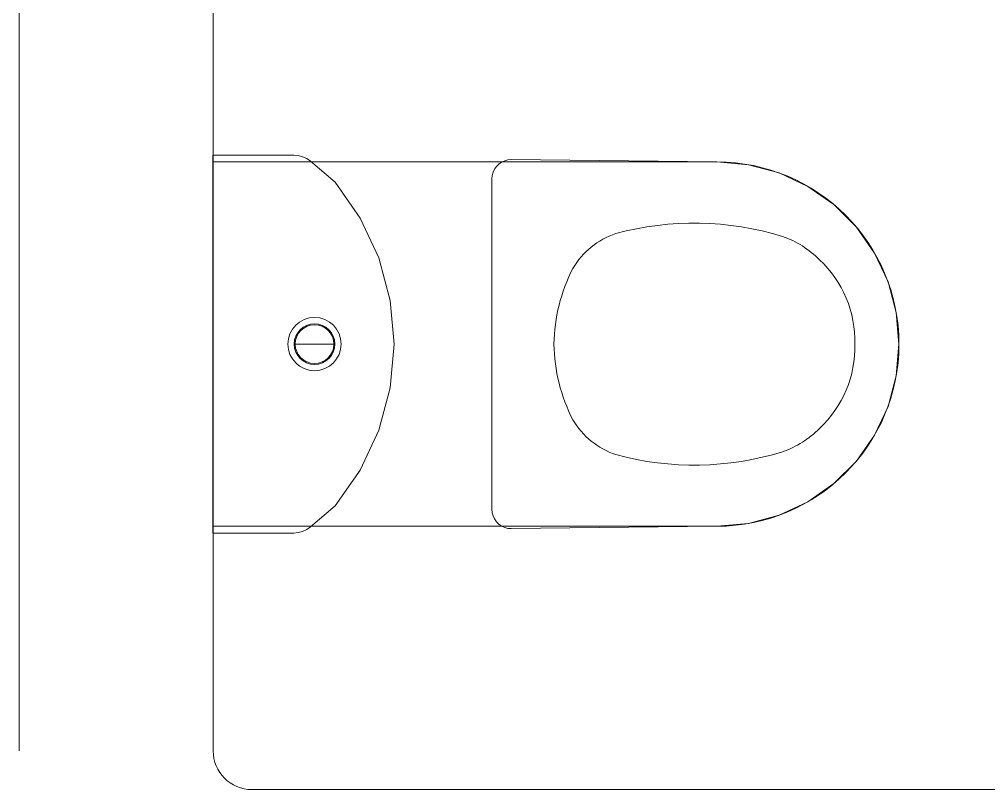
# Model space of a CAD drawing. Header units: metres. Extents: x -25 to 234, y -27 to 52.
# Drawn here: x 102.518 to 103.518, y 45.282 to 46.077 of the extents above; entities that cross this region are included whole.
import ezdxf

# ---------------------------------------------------------------- set-up
doc = ezdxf.new("R2010")
doc.units = ezdxf.units.M
doc.header["$LTSCALE"] = 0.1
doc.header["$MEASUREMENT"] = 0
doc.layers.add('A-WALL', color=7, linetype='Continuous', lineweight=5)
doc.layers.add('baños', color=251, linetype='Continuous', lineweight=0)

# ---------------------------------------------------------------- blocks, each defined once
blk = doc.blocks.new('Caroma_ToiletSuites')
at = {"layer": 'baños'}
for p, q in [((-32.6, 705.1), (-64.3, 696.7)), ((0, 708), (-32.6, 705.1)), ((32.6, 705.1), (0, 708)), ((64.3, 696.7), (32.6, 705.1)), ((-64.3, 696.7), (-94, 682.8)), ((94, 682.8), (64.3, 696.7)), ((-94, 682.8), (-120.8, 664)), ((120.8, 664), (94, 682.8)), ((-120.8, 664), (-144, 640.8)), ((144, 640.8), (120.8, 664)), ((-144, 640.8), (-162.8, 614)), ((162.8, 614), (144, 640.8)), ((-162.8, 614), (-176.7, 584.3)), ((176.7, 584.3), (162.8, 614)), ((-176.7, 584.3), (-185.1, 552.6)), ((185.1, 552.6), (176.7, 584.3)), ((-185.1, 552.6), (-188, 520)), ((188, 520), (185.1, 552.6)), ((-188, 520), (-190.5, 308)), ((-188, 0), (-188, 520)), ((188, 520), (188, 0)), ((190.5, 308), (188, 520)), ((-190.5, 308), (-190.2, 304.5)), ((-190.2, 304.5), (-189.3, 301.2)), ((-189.3, 301.2), (-187.8, 298)), ((187.8, 298), (189.3, 301.2)), ((189.3, 301.2), (190.2, 304.5)), ((190.2, 304.5), (190.5, 308)), ((-187.8, 298), (-185.8, 295.1)), ((-185.8, 295.1), (-183.4, 292.7)), ((-183.4, 292.7), (-180.5, 290.7)), ((-180.5, 290.7), (-177.3, 289.2)), ((177.3, 289.2), (180.5, 290.7)), ((180.5, 290.7), (183.4, 292.7)), ((183.4, 292.7), (185.8, 295.1)), ((185.8, 295.1), (187.8, 298)), ((-177.3, 289.2), (-174, 288.3)), ((-174, 288.3), (-170.5, 288)), ((-170.5, 288), (170.5, 288)), ((170.5, 288), (174, 288.3)), ((174, 288.3), (177.3, 289.2)), ((-45.1, 183.1), (-88.9, 171.3)), ((0, 187), (-45.1, 183.1)), ((45.1, 183.1), (0, 187)), ((88.9, 171.3), (45.1, 183.1)), ((-88.9, 171.3), (-130, 152.2)), ((130, 152.2), (88.9, 171.3)), ((-130, 152.2), (-167.1, 126.2)), ((167.1, 126.2), (130, 152.2)), ((-167.1, 126.2), (-188.7, 100.9)), ((0, 85), (0, 125)), ((188.7, 100.9), (167.1, 126.2)), ((-188.7, 100.9), (-191.4, 97)), ((191.4, 97), (188.7, 100.9)), ((-193.4, 92.7), (-194.6, 88.2)), ((-191.4, 97), (-193.4, 92.7)), ((193.4, 92.7), (191.4, 97)), ((194.6, 88.2), (193.4, 92.7)), ((-194.6, 88.2), (-195, 83.5)), ((-195, 83.5), (-195, 0)), ((195, 83.5), (194.6, 88.2)), ((195, 0), (195, 83.5)), ((-195, 0), (195, 0)), ((188, 0), (-188, 0))]:
    blk.add_line(p, q, dxfattribs=at)
for centre, radius, start, end in [((0, 520), 188, 0, 180), ((-2.7, 547.4), 115.2, 88.6565, 137.0404), ((2.7, 547.4), 115.2, 42.9609, 91.3415), ((-18.8, 556.1), 97.6, 134.3372, 160.9897), ((18.8, 556.1), 97.6, 19.01, 45.6643), ((183, 496.7), 307.9, 162.7713, 195.2143), ((-183, 496.7), 307.9, 344.7852, 17.2286), ((-36.1, 442.4), 82.4, 198.763, 239.3582), ((36.1, 442.4), 82.4, 300.6412, 341.2351), ((2.9, 529.9), 177.9, 242.916, 269.0659), ((-2.9, 529.9), 177.9, 270.9339, 297.0836), ((0, 105), 27.5, 0, 180), ((0, 105), 21, 0, 180), ((0, 105), 20, 0, 180), ((0, 105), 27.5, 180, 0), ((0, 105), 21, 180, 0), ((0, 105), 20, 180, 0)]:
    blk.add_arc(centre, radius, start, end, dxfattribs=at)
blk = doc.blocks.new('PL BASE 1N NASAS 09')
at = {"layer": 'A-WALL'}
for p, q in [((-107.6811, -35.4897), (-107.6811, -38.9597)), ((-107.8811, -37.5897), (-107.8811, -38.9597)), ((-107.6411, -38.9997), (-105.921, -38.9997))]:
    blk.add_line(p, q, dxfattribs=at)
blk.add_arc((-107.6411, -38.9597), 0.04, 180, 270, dxfattribs=at)
at = {"layer": 'baños', "xscale": -0.000999999934791, "yscale": 0.000999999934791, "rotation": 270}
blk.add_blockref('Caroma_ToiletSuites', (-107.6815, -38.5399), dxfattribs=at)

msp = doc.modelspace()

# ---------------------------------------------------------------- block references
at = {"layer": 'baños'}
msp.add_blockref('PL BASE 1N NASAS 09', (210.3991, 84.2818), dxfattribs=at)

doc.saveas('drawing.dxf')
